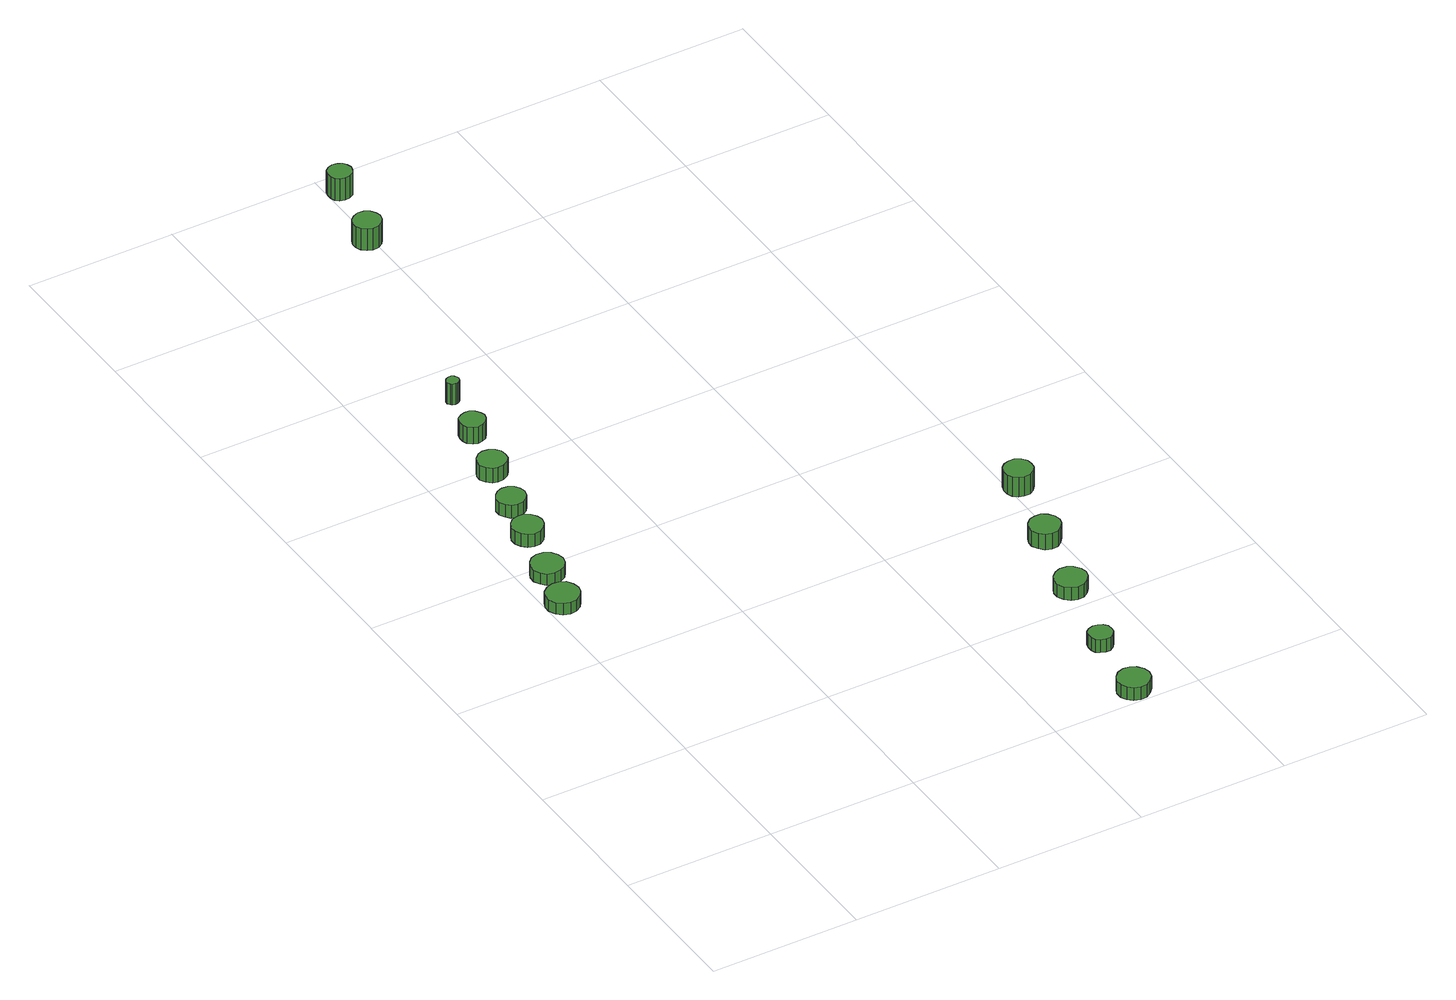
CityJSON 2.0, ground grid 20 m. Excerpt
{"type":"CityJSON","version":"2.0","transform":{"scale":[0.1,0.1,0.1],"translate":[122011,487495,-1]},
"CityObjects":{
"tree1":{"type":"SolitaryVegetationObject","attributes":{"function":"something"},"geometry":[{"type":"MultiSurface","lod":"1","boundaries":[[[0,1,2,3,4,5,6,7,8,9,10,11,12,13,14]],[[15,16,17,18,19,20,21,22,23,24,25,26,27,28,29]],[[0,29,28,1]],[[1,28,27,2]],[[2,27,26,3]],[[3,26,25,4]],[[4,25,24,5]],[[5,24,23,6]],[[6,23,22,7]],[[7,22,21,8]],[[8,21,20,9]],[[9,20,19,10]],[[10,19,18,11]],[[11,18,17,12]],[[12,17,16,13]],[[13,16,15,14]],[[14,15,29,0]]]}]},
"tree2":{"type":"SolitaryVegetationObject","attributes":{"function":"something"},"geometry":[{"type":"MultiSurface","lod":"1","boundaries":[[[30,31,32,33,34,35,36,37,38,39,40,41,42,43,44]],[[45,46,47,48,49,50,51,52,53,54,55,56,57,58,59]],[[30,59,58,31]],[[31,58,57,32]],[[32,57,56,33]],[[33,56,55,34]],[[34,55,54,35]],[[35,54,53,36]],[[36,53,52,37]],[[37,52,51,38]],[[38,51,50,39]],[[39,50,49,40]],[[40,49,48,41]],[[41,48,47,42]],[[42,47,46,43]],[[43,46,45,44]],[[44,45,59,30]]]}]},
"tree3":{"type":"SolitaryVegetationObject","attributes":{"function":"something"},"geometry":[{"type":"MultiSurface","lod":"1","boundaries":[[[60,61,62,63,64,65,66,67,68,69,70,71,72,73,74]],[[75,76,77,78,79,80,81,82,83,84,85,86,87,88,89]],[[60,89,88,61]],[[61,88,87,62]],[[62,87,86,63]],[[63,86,85,64]],[[64,85,84,65]],[[65,84,83,66]],[[66,83,82,67]],[[67,82,81,68]],[[68,81,80,69]],[[69,80,79,70]],[[70,79,78,71]],[[71,78,77,72]],[[72,77,76,73]],[[73,76,75,74]],[[74,75,89,60]]]}]},
"tree4":{"type":"SolitaryVegetationObject","attributes":{"function":"something"},"geometry":[{"type":"MultiSurface","lod":"1","boundaries":[[[90,91,92,93,94,95,96,97,98,99,100,101,102,103,104]],[[105,106,107,108,109,110,111,112,113,114,115,116,117,118,119]],[[90,119,118,91]],[[91,118,117,92]],[[92,117,116,93]],[[93,116,115,94]],[[94,115,114,95]],[[95,114,113,96]],[[96,113,112,97]],[[97,112,111,98]],[[98,111,110,99]],[[99,110,109,100]],[[100,109,108,101]],[[101,108,107,102]],[[102,107,106,103]],[[103,106,105,104]],[[104,105,119,90]]]}]},
"tree5":{"type":"SolitaryVegetationObject","attributes":{"function":"something"},"geometry":[{"type":"MultiSurface","lod":"1","boundaries":[[[120,121,122,123,124,125,126,127,128,129,130,131,132,133,134]],[[135,136,137,138,139,140,141,142,143,144,145,146,147,148,149]],[[120,149,148,121]],[[121,148,147,122]],[[122,147,146,123]],[[123,146,145,124]],[[124,145,144,125]],[[125,144,143,126]],[[126,143,142,127]],[[127,142,141,128]],[[128,141,140,129]],[[129,140,139,130]],[[130,139,138,131]],[[131,138,137,132]],[[132,137,136,133]],[[133,136,135,134]],[[134,135,149,120]]]}]},
"tree6":{"type":"SolitaryVegetationObject","attributes":{"function":"something"},"geometry":[{"type":"MultiSurface","lod":"1","boundaries":[[[150,151,152,153,154,155,156,157,158,159,160,161,162,163,164]],[[165,166,167,168,169,170,171,172,173,174,175,176,177,178,179]],[[150,179,178,151]],[[151,178,177,152]],[[152,177,176,153]],[[153,176,175,154]],[[154,175,174,155]],[[155,174,173,156]],[[156,173,172,157]],[[157,172,171,158]],[[158,171,170,159]],[[159,170,169,160]],[[160,169,168,161]],[[161,168,167,162]],[[162,167,166,163]],[[163,166,165,164]],[[164,165,179,150]]]}]},
"tree7":{"type":"SolitaryVegetationObject","attributes":{"function":"something"},"geometry":[{"type":"MultiSurface","lod":"1","boundaries":[[[180,181,182,183,184,185,186,187,188,189,190,191,192,193,194]],[[195,196,197,198,199,200,201,202,203,204,205,206,207,208,209]],[[180,209,208,181]],[[181,208,207,182]],[[182,207,206,183]],[[183,206,205,184]],[[184,205,204,185]],[[185,204,203,186]],[[186,203,202,187]],[[187,202,201,188]],[[188,201,200,189]],[[189,200,199,190]],[[190,199,198,191]],[[191,198,197,192]],[[192,197,196,193]],[[193,196,195,194]],[[194,195,209,180]]]}]},
"tree8":{"type":"SolitaryVegetationObject","attributes":{"function":"something"},"geometry":[{"type":"MultiSurface","lod":"1","boundaries":[[[210,211,212,213,214,215,216,217,218,219,220,221,222,223,224]],[[225,226,227,228,229,230,231,232,233,234,235,236,237,238,239]],[[210,239,238,211]],[[211,238,237,212]],[[212,237,236,213]],[[213,236,235,214]],[[214,235,234,215]],[[215,234,233,216]],[[216,233,232,217]],[[217,232,231,218]],[[218,231,230,219]],[[219,230,229,220]],[[220,229,228,221]],[[221,228,227,222]],[[222,227,226,223]],[[223,226,225,224]],[[224,225,239,210]]]}]},
"tree9":{"type":"SolitaryVegetationObject","attributes":{"function":"something"},"geometry":[{"type":"MultiSurface","lod":"1","boundaries":[[[240,241,242,243,244,245,246,247,248,249,250,251,252,253,254]],[[255,256,257,258,259,260,261,262,263,264,265,266,267,268,269]],[[240,269,268,241]],[[241,268,267,242]],[[242,267,266,243]],[[243,266,265,244]],[[244,265,264,245]],[[245,264,263,246]],[[246,263,262,247]],[[247,262,261,248]],[[248,261,260,249]],[[249,260,259,250]],[[250,259,258,251]],[[251,258,257,252]],[[252,257,256,253]],[[253,256,255,254]],[[254,255,269,240]]]}]},
"tree10":{"type":"SolitaryVegetationObject","attributes":{"function":"something"},"geometry":[{"type":"MultiSurface","lod":"1","boundaries":[[[270,271,272,273,274,275,276,277,278,279,280,281,282,283,284]],[[285,286,287,288,289,290,291,292,293,294,295,296,297,298,299]],[[270,299,298,271]],[[271,298,297,272]],[[272,297,296,273]],[[273,296,295,274]],[[274,295,294,275]],[[275,294,293,276]],[[276,293,292,277]],[[277,292,291,278]],[[278,291,290,279]],[[279,290,289,280]],[[280,289,288,281]],[[281,288,287,282]],[[282,287,286,283]],[[283,286,285,284]],[[284,285,299,270]]]}]},
"tree11":{"type":"SolitaryVegetationObject","attributes":{"function":"something"},"geometry":[{"type":"MultiSurface","lod":"1","boundaries":[[[300,301,302,303,304,305,306,307,308,309,310,311,312,313,314]],[[315,316,317,318,319,320,321,322,323,324,325,326,327,328,329]],[[300,329,328,301]],[[301,328,327,302]],[[302,327,326,303]],[[303,326,325,304]],[[304,325,324,305]],[[305,324,323,306]],[[306,323,322,307]],[[307,322,321,308]],[[308,321,320,309]],[[309,320,319,310]],[[310,319,318,311]],[[311,318,317,312]],[[312,317,316,313]],[[313,316,315,314]],[[314,315,329,300]]]}]},
"tree12":{"type":"SolitaryVegetationObject","attributes":{"function":"something"},"geometry":[{"type":"MultiSurface","lod":"1","boundaries":[[[330,331,332,333,334,335,336,337,338,339,340,341,342,343,344]],[[345,346,347,348,349,350,351,352,353,354,355,356,357,358,359]],[[330,359,358,331]],[[331,358,357,332]],[[332,357,356,333]],[[333,356,355,334]],[[334,355,354,335]],[[335,354,353,336]],[[336,353,352,337]],[[337,352,351,338]],[[338,351,350,339]],[[339,350,349,340]],[[340,349,348,341]],[[341,348,347,342]],[[342,347,346,343]],[[343,346,345,344]],[[344,345,359,330]]]}]},
"tree13":{"type":"SolitaryVegetationObject","attributes":{"function":"something"},"geometry":[{"type":"MultiSurface","lod":"1","boundaries":[[[360,361,362,363,364,365,366,367,368,369,370,371,372,373,374]],[[375,376,377,378,379,380,381,382,383,384,385,386,387,388,389]],[[360,389,388,361]],[[361,388,387,362]],[[362,387,386,363]],[[363,386,385,364]],[[364,385,384,365]],[[365,384,383,366]],[[366,383,382,367]],[[367,382,381,368]],[[368,381,380,369]],[[369,380,379,370]],[[370,379,378,371]],[[371,378,377,372]],[[372,377,376,373]],[[373,376,375,374]],[[374,375,389,360]]]}]},
"tree14":{"type":"SolitaryVegetationObject","attributes":{"function":"something"},"geometry":[{"type":"MultiSurface","lod":"1","boundaries":[[[390,391,392,393,394,395,396,397,398,399,400,401,402,403,404]],[[405,406,407,408,409,410,411,412,413,414,415,416,417,418,419]],[[390,419,418,391]],[[391,418,417,392]],[[392,417,416,393]],[[393,416,415,394]],[[394,415,414,395]],[[395,414,413,396]],[[396,413,412,397]],[[397,412,411,398]],[[398,411,410,399]],[[399,410,409,400]],[[400,409,408,401]],[[401,408,407,402]],[[402,407,406,403]],[[403,406,405,404]],[[404,405,419,390]]]}]}
},
"vertices":[
[45,524,24],[43,533,24],[38,541,24],[30,545,24],[21,546,24],[12,543,24],[5,537,24],[1,529,24],[1,520,24],[5,511,24],[12,505,24],[21,502,24],[30,503,24],[38,508,24],[43,515,24],[43,515,7],[38,508,7],[30,503,7],[21,502,7],[12,505,7],[5,511,7],[1,520,7],[1,529,7],[5,537,7],[12,543,7],[21,546,7],[30,545,7],[38,541,7],[43,533,7],[45,524,7],
[59,584,24],[57,593,24],[52,600,24],[44,605,24],[35,606,24],[26,603,24],[20,597,24],[16,589,24],[16,580,24],[20,572,24],[26,565,24],[35,563,24],[44,564,24],[52,568,24],[57,575,24],[57,575,7],[52,568,7],[44,564,7],[35,563,7],[26,565,7],[20,572,7],[16,580,7],[16,589,7],[20,597,7],[26,603,7],[35,606,7],[44,605,7],[52,600,7],[57,593,7],[59,584,7],
[76,661,26],[74,669,26],[69,676,26],[62,681,26],[53,681,26],[45,679,26],[39,673,26],[35,665,26],[35,657,26],[39,649,26],[45,643,26],[53,640,26],[62,641,26],[69,646,26],[74,653,26],[74,653,7],[69,646,7],[62,641,7],[53,640,7],[45,643,7],[39,649,7],[35,657,7],[35,665,7],[39,673,7],[45,679,7],[53,681,7],[62,681,7],[69,676,7],[74,669,7],[76,661,7],
[87,720,26],[85,728,26],[81,734,26],[74,738,26],[66,739,26],[58,736,26],[53,731,26],[49,724,26],[49,716,26],[53,709,26],[58,703,26],[66,701,26],[74,702,26],[81,706,26],[85,712,26],[85,712,7],[81,706,7],[74,702,7],[66,701,7],[58,703,7],[53,709,7],[49,716,7],[49,724,7],[53,731,7],[58,736,7],[66,739,7],[74,738,7],[81,734,7],[85,728,7],[87,720,7],
[103,792,29],[102,800,29],[97,806,29],[90,810,29],[82,811,29],[75,809,29],[69,803,29],[65,796,29],[65,788,29],[69,781,29],[75,775,29],[82,773,29],[90,774,29],[97,778,29],[102,784,29],[102,784,7],[97,778,7],[90,774,7],[82,773,7],[75,775,7],[69,781,7],[65,788,7],[65,796,7],[69,803,7],[75,809,7],[82,811,7],[90,810,7],[97,806,7],[102,800,7],[103,792,7],
[120,869,32],[118,875,32],[114,881,32],[108,885,32],[101,885,32],[95,883,32],[89,879,32],[87,872,32],[87,865,32],[89,859,32],[95,854,32],[101,852,32],[108,853,32],[114,856,32],[118,862,32],[118,862,7],[114,856,7],[108,853,7],[101,852,7],[95,854,7],[89,859,7],[87,865,7],[87,872,7],[89,879,7],[95,883,7],[101,885,7],[108,885,7],[114,881,7],[118,875,7],[120,869,7],
[127,941,38],[126,944,38],[124,947,38],[121,949,38],[118,949,38],[114,948,38],[112,946,38],[110,943,38],[110,939,38],[112,936,38],[114,934,38],[118,933,38],[121,933,38],[124,935,38],[126,937,38],[126,937,7],[124,935,7],[121,933,7],[118,933,7],[114,934,7],[112,936,7],[110,939,7],[110,943,7],[112,946,7],[114,948,7],[118,949,7],[121,949,7],[124,947,7],[126,944,7],[127,941,7],
[545,24,26],[543,32,26],[537,40,26],[530,44,26],[521,45,26],[512,42,26],[506,36,26],[502,28,26],[502,19,26],[506,11,26],[512,5,26],[521,2,26],[530,3,26],[537,8,26],[543,15,26],[543,15,7],[537,8,7],[530,3,7],[521,2,7],[512,5,7],[506,11,7],[502,19,7],[502,28,7],[506,36,7],[512,42,7],[521,45,7],[530,44,7],[537,40,7],[543,32,7],[545,24,7],
[551,121,26],[550,128,26],[546,133,26],[540,136,26],[534,137,26],[527,135,26],[522,131,26],[520,125,26],[520,118,26],[522,112,26],[527,108,26],[534,106,26],[540,106,26],[546,110,26],[550,115,26],[550,115,7],[546,110,7],[540,106,7],[534,106,7],[527,108,7],[522,112,7],[520,118,7],[520,125,7],[522,131,7],[527,135,7],[534,137,7],[540,136,7],[546,133,7],[550,128,7],[551,121,7],
[213,1268,39],[211,1275,39],[207,1281,39],[200,1285,39],[192,1286,39],[185,1283,39],[179,1278,39],[176,1271,39],[176,1264,39],[179,1257,39],[185,1252,39],[192,1249,39],[200,1250,39],[207,1254,39],[211,1260,39],[211,1260,7],[207,1254,7],[200,1250,7],[192,1249,7],[185,1252,7],[179,1257,7],[176,1264,7],[176,1271,7],[179,1278,7],[185,1283,7],[192,1286,7],[200,1285,7],[207,1281,7],[211,1275,7],[213,1268,7],
[232,1368,40],[230,1374,40],[227,1379,40],[221,1382,40],[214,1383,40],[208,1381,40],[203,1377,40],[201,1371,40],[201,1364,40],[203,1358,40],[208,1354,40],[214,1352,40],[221,1353,40],[227,1356,40],[230,1361,40],[230,1361,7],[227,1356,7],[221,1353,7],[214,1352,7],[208,1354,7],[203,1358,7],[201,1364,7],[201,1371,7],[203,1377,7],[208,1381,7],[214,1383,7],[221,1382,7],[227,1379,7],[230,1374,7],[232,1368,7],
[583,235,26],[581,243,26],[575,251,26],[568,255,26],[559,256,26],[551,253,26],[544,247,26],[540,239,26],[540,230,26],[544,222,26],[551,216,26],[559,213,26],[568,214,26],[575,219,26],[581,226,26],[581,226,7],[575,219,7],[568,214,7],[559,213,7],[551,216,7],[544,222,7],[540,230,7],[540,239,7],[544,247,7],[551,253,7],[559,256,7],[568,255,7],[575,251,7],[581,243,7],[583,235,7],
[607,337,30],[605,345,30],[600,352,30],[593,357,30],[584,357,30],[576,355,30],[570,349,30],[566,341,30],[566,333,30],[570,325,30],[576,319,30],[584,316,30],[593,317,30],[600,322,30],[605,329,30],[605,329,7],[600,322,7],[593,317,7],[584,316,7],[576,319,7],[570,325,7],[566,333,7],[566,341,7],[570,349,7],[576,355,7],[584,357,7],[593,357,7],[600,352,7],[605,345,7],[607,337,7],
[631,442,36],[630,450,36],[625,457,36],[618,461,36],[610,461,36],[603,459,36],[597,454,36],[594,446,36],[594,438,36],[597,431,36],[603,426,36],[610,424,36],[618,424,36],[625,428,36],[630,435,36],[630,435,7],[625,428,7],[618,424,7],[610,424,7],[603,426,7],[597,431,7],[594,438,7],[594,446,7],[597,454,7],[603,459,7],[610,461,7],[618,461,7],[625,457,7],[630,450,7],[631,442,7]
]}
